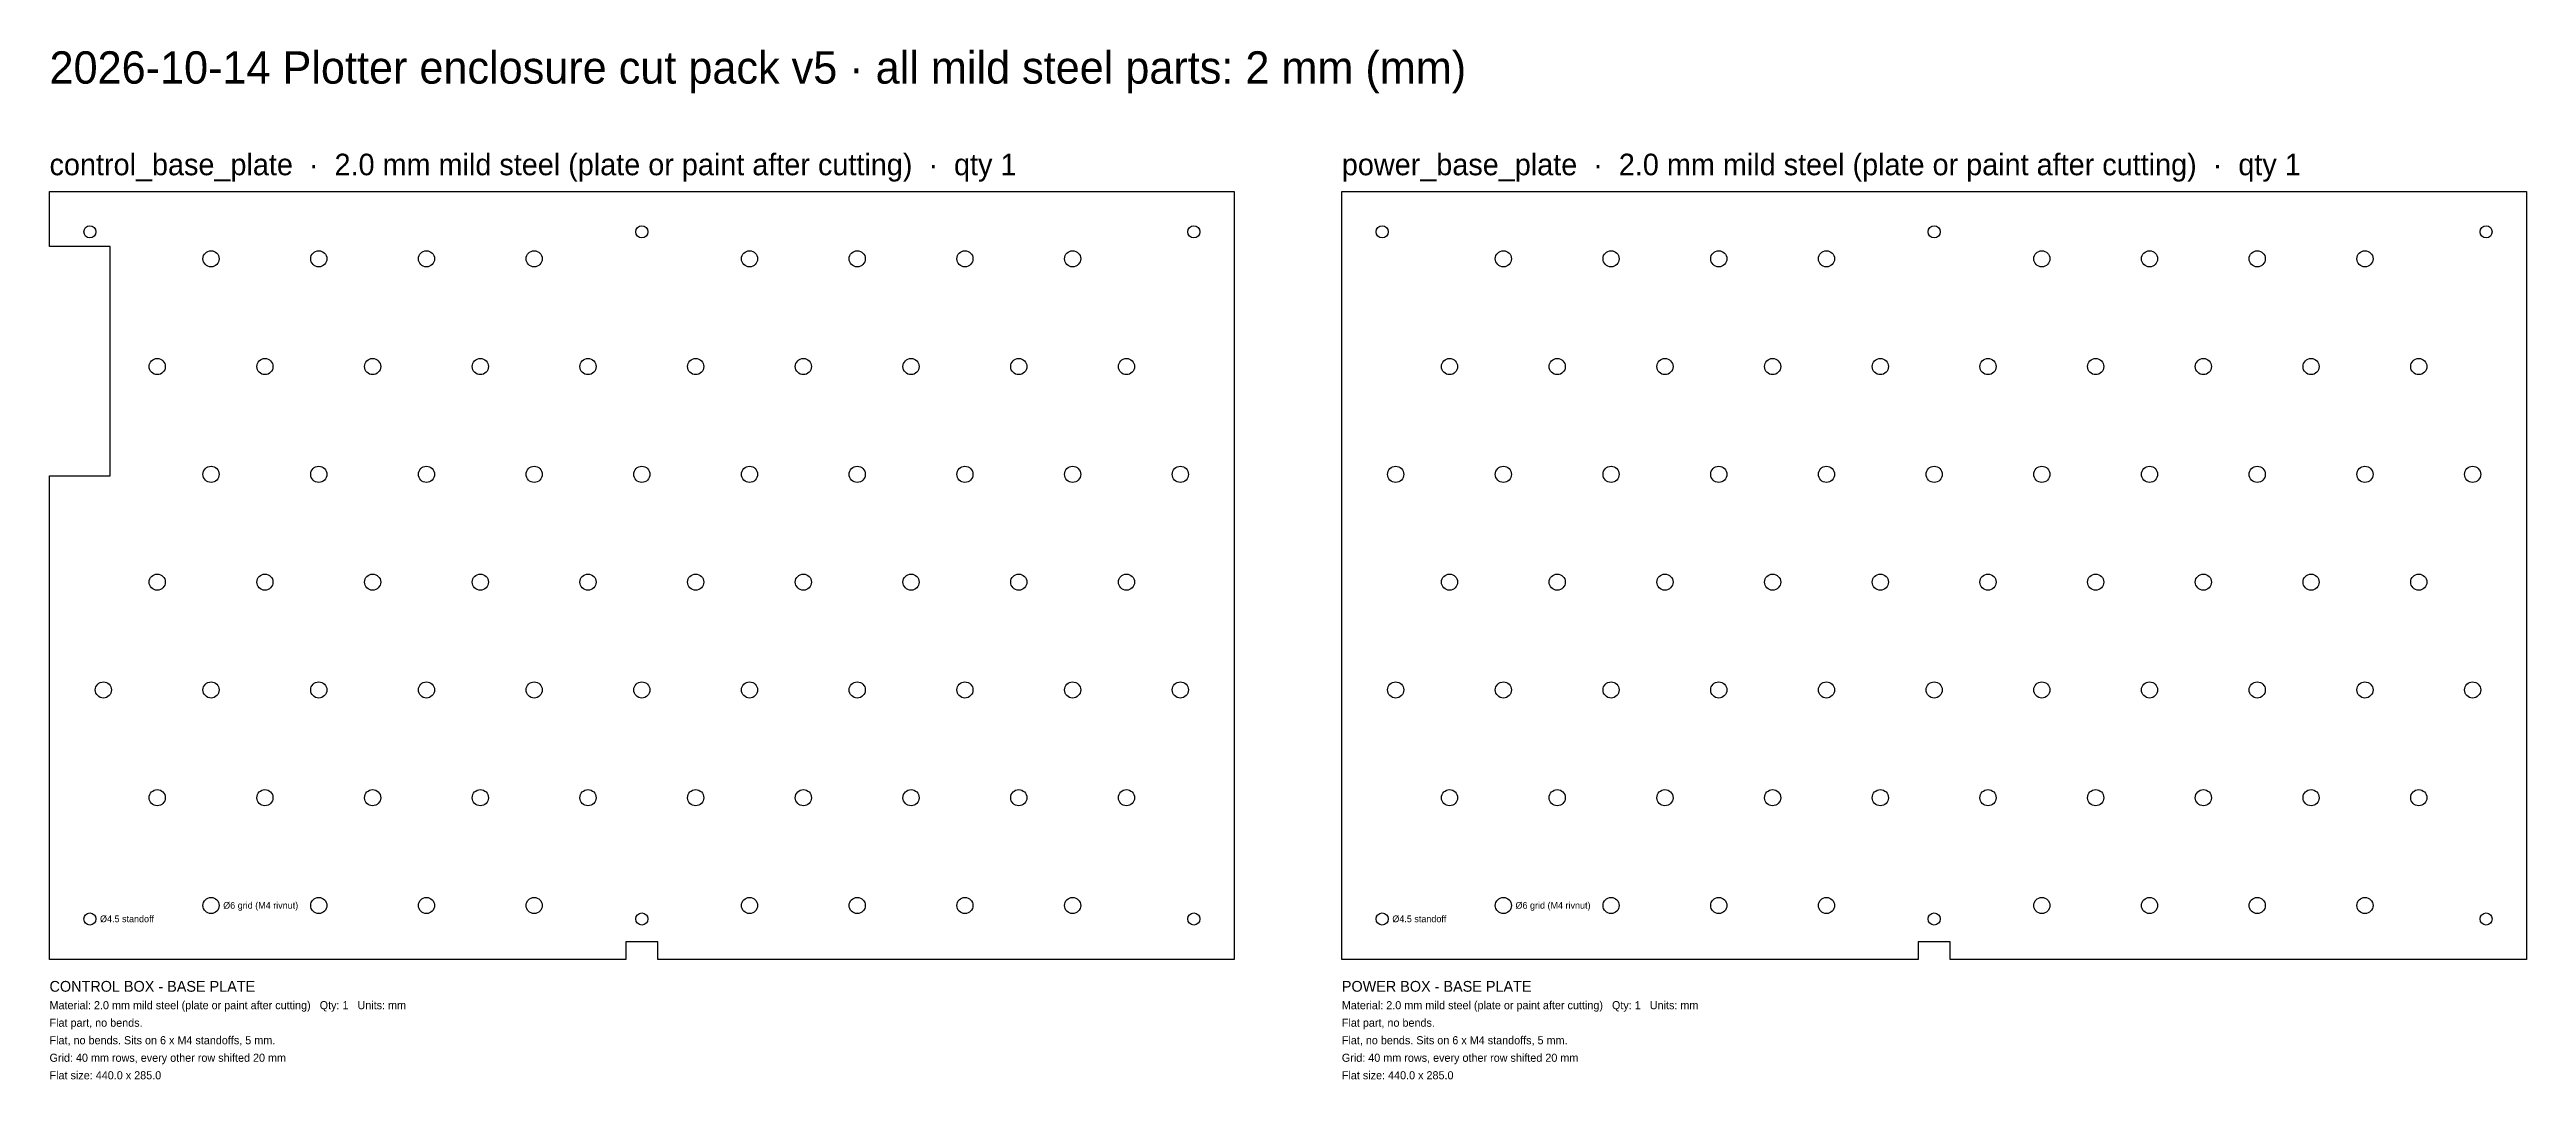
# Model space of a CAD drawing. Header units: millimetres. Extents: x 0 to 920, y -330 to 53.
import ezdxf

# ---------------------------------------------------------------- set-up
doc = ezdxf.new("R2010")
doc.units = ezdxf.units.MM
for name, color, linetype in [('Leaders', 5, 'CONTINUOUS'), ('Part Labels', 2, 'Continuous'), ('Title', 7, 'CONTINUOUS'), ('Visible', 7, 'CONTINUOUS')]:
    doc.layers.add(name, color=color, linetype=linetype)

msp = doc.modelspace()

# ---------------------------------------------------------------- linework, layer by layer
at = {"layer": 'Visible'}
for p, q in [((0, 0), (440, 0)), ((0, -20.5), (0, 0)), ((440, 0), (440, -285)), ((480, -285), (480, 0)), ((480, 0), (920, 0)), ((920, 0), (920, -285)), ((22.5, -20.5), (0, -20.5)), ((22.5, -105.5), (22.5, -20.5)), ((0, -285), (0, -105.5)), ((0, -105.5), (22.5, -105.5)), ((214, -285), (0, -285)), ((226, -278.5), (214, -278.5)), ((214, -278.5), (214, -285)), ((226, -285), (226, -278.5)), ((440, -285), (226, -285)), ((694, -285), (480, -285)), ((706, -278.5), (694, -278.5)), ((694, -278.5), (694, -285)), ((706, -285), (706, -278.5)), ((920, -285), (706, -285))]:
    msp.add_line(p, q, dxfattribs=at)
for centre, radius in [((15, -15), 2.25), ((220, -15), 2.25), ((425, -15), 2.25), ((495, -15), 2.25), ((700, -15), 2.25), ((905, -15), 2.25), ((60, -25), 3), ((100, -25), 3), ((140, -25), 3), ((180, -25), 3), ((260, -25), 3), ((300, -25), 3), ((340, -25), 3), ((380, -25), 3), ((540, -25), 3), ((580, -25), 3), ((620, -25), 3), ((660, -25), 3), ((740, -25), 3), ((780, -25), 3), ((820, -25), 3), ((860, -25), 3), ((40, -65), 3), ((80, -65), 3), ((120, -65), 3), ((160, -65), 3), ((200, -65), 3), ((240, -65), 3), ((280, -65), 3), ((320, -65), 3), ((360, -65), 3), ((400, -65), 3), ((520, -65), 3), ((560, -65), 3), ((600, -65), 3), ((640, -65), 3), ((680, -65), 3), ((720, -65), 3), ((760, -65), 3), ((800, -65), 3), ((840, -65), 3), ((880, -65), 3), ((60, -105), 3), ((100, -105), 3), ((140, -105), 3), ((180, -105), 3), ((220, -105), 3), ((260, -105), 3), ((300, -105), 3), ((340, -105), 3), ((380, -105), 3), ((420, -105), 3), ((500, -105), 3), ((540, -105), 3), ((580, -105), 3), ((620, -105), 3), ((660, -105), 3), ((700, -105), 3), ((740, -105), 3), ((780, -105), 3), ((820, -105), 3), ((860, -105), 3), ((900, -105), 3), ((40, -145), 3), ((80, -145), 3), ((120, -145), 3), ((160, -145), 3), ((200, -145), 3), ((240, -145), 3), ((280, -145), 3), ((320, -145), 3), ((360, -145), 3), ((400, -145), 3), ((520, -145), 3), ((560, -145), 3), ((600, -145), 3), ((640, -145), 3), ((680, -145), 3), ((720, -145), 3), ((760, -145), 3), ((800, -145), 3), ((840, -145), 3), ((880, -145), 3), ((20, -185), 3), ((60, -185), 3), ((100, -185), 3), ((140, -185), 3), ((180, -185), 3), ((220, -185), 3), ((260, -185), 3), ((300, -185), 3), ((340, -185), 3), ((380, -185), 3), ((420, -185), 3), ((500, -185), 3), ((540, -185), 3), ((580, -185), 3), ((620, -185), 3), ((660, -185), 3), ((700, -185), 3), ((740, -185), 3), ((780, -185), 3), ((820, -185), 3), ((860, -185), 3), ((900, -185), 3), ((40, -225), 3), ((80, -225), 3), ((120, -225), 3), ((160, -225), 3), ((200, -225), 3), ((240, -225), 3), ((280, -225), 3), ((320, -225), 3), ((360, -225), 3), ((400, -225), 3), ((520, -225), 3), ((560, -225), 3), ((600, -225), 3), ((640, -225), 3), ((680, -225), 3), ((720, -225), 3), ((760, -225), 3), ((800, -225), 3), ((840, -225), 3), ((880, -225), 3), ((60, -265), 3), ((100, -265), 3), ((140, -265), 3), ((180, -265), 3), ((260, -265), 3), ((300, -265), 3), ((340, -265), 3), ((380, -265), 3), ((540, -265), 3), ((580, -265), 3), ((620, -265), 3), ((660, -265), 3), ((740, -265), 3), ((780, -265), 3), ((820, -265), 3), ((860, -265), 3), ((15, -270), 2.25), ((220, -270), 2.25), ((425, -270), 2.25), ((495, -270), 2.25), ((700, -270), 2.25), ((905, -270), 2.25)]:
    msp.add_circle(centre, radius, dxfattribs=at)

# ---------------------------------------------------------------- texts
at = {"layer": 'Leaders'}
for s, p in [('%%c6 grid (M4 rivnut)', (64.5, -266.2)), ('%%c6 grid (M4 rivnut)', (544.5, -266.2)), ('%%c4.5 standoff', (18.75, -271.2)), ('%%c4.5 standoff', (498.75, -271.2))]:
    msp.add_text(s, height=2.5, dxfattribs=at).set_placement(p)
at = {"layer": 'Part Labels'}
for s, height, p in [('2026-10-14 Plotter enclosure cut pack v5 · all mild steel parts: 2 mm (mm)', 12, (0, 40)), ('control_base_plate  ·  2.0 mm mild steel (plate or paint after cutting)  ·  qty 1', 8, (0, 6)), ('power_base_plate  ·  2.0 mm mild steel (plate or paint after cutting)  ·  qty 1', 8, (480, 6))]:
    msp.add_text(s, height=height, dxfattribs=at).set_placement(p)
at = {"layer": 'Title'}
for s, height, p in [('CONTROL BOX - BASE PLATE', 4, (0, -297)), ('POWER BOX - BASE PLATE', 4, (480, -297)), ('Material: 2.0 mm mild steel (plate or paint after cutting)   Qty: 1   Units: mm', 3, (0, -303.5)), ('Material: 2.0 mm mild steel (plate or paint after cutting)   Qty: 1   Units: mm', 3, (480, -303.5)), ('Flat part, no bends.', 3, (0, -310)), ('Flat part, no bends.', 3, (480, -310)), ('Grid: 40 mm rows, every other row shifted 20 mm', 3, (0, -323)), ('Flat, no bends. Sits on 6 x M4 standoffs, 5 mm.', 3, (0, -316.5)), ('Grid: 40 mm rows, every other row shifted 20 mm', 3, (480, -323)), ('Flat, no bends. Sits on 6 x M4 standoffs, 5 mm.', 3, (480, -316.5)), ('Flat size: 440.0 x 285.0', 3, (0, -329.5)), ('Flat size: 440.0 x 285.0', 3, (480, -329.5))]:
    msp.add_text(s, height=height, dxfattribs=at).set_placement(p)

doc.saveas('drawing.dxf')
